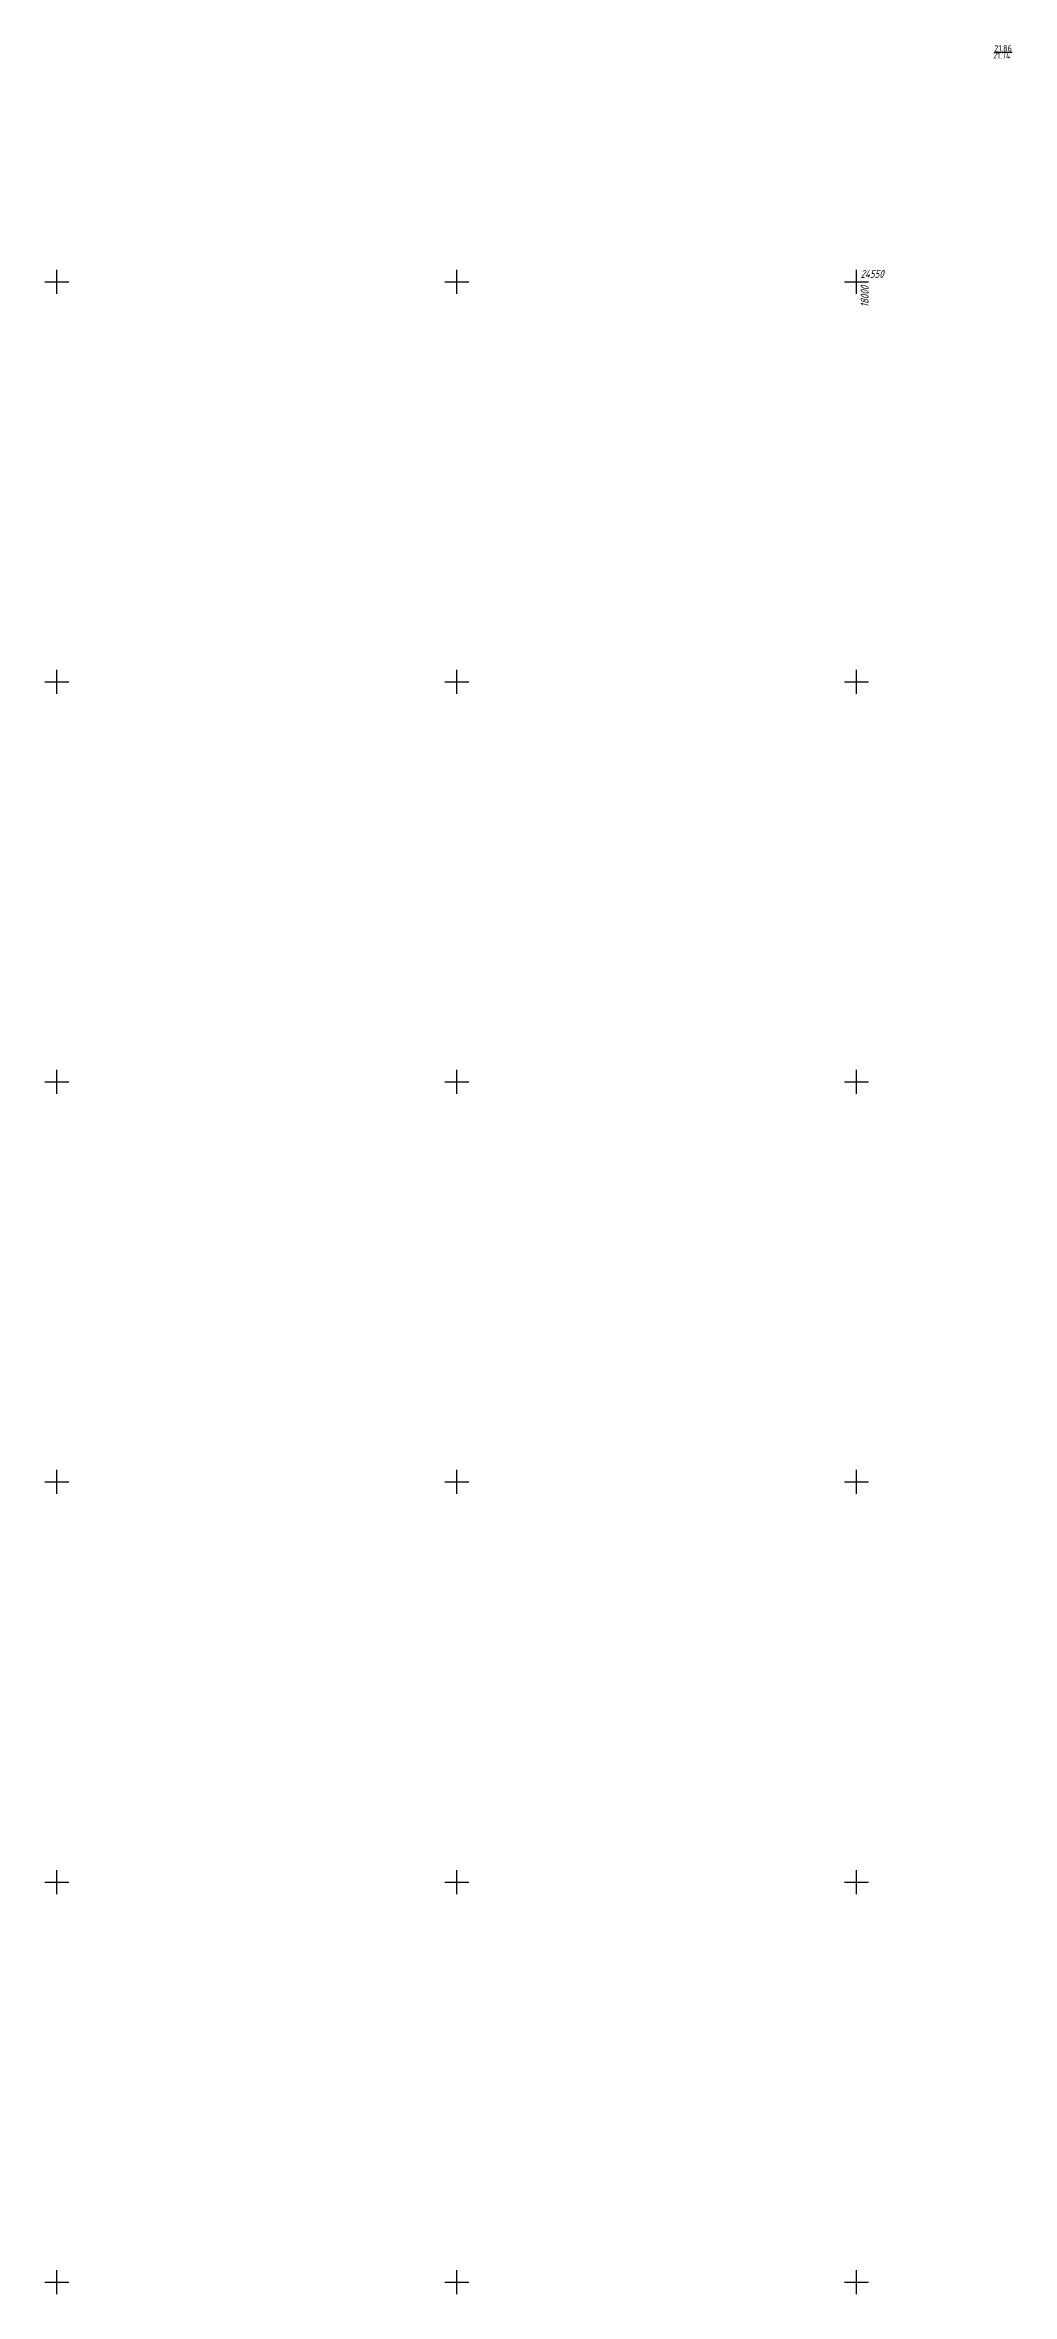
# Model space of a CAD drawing. Header units: metres. Extents: x 2491 to 4153, y 1142 to 2058.
# Drawn here: x 2490.5 to 2611.5, y 1304.8 to 1585.9 of the extents above; entities that cross this region are included whole.
import ezdxf
from ezdxf.enums import TextEntityAlignment as Align

# ---------------------------------------------------------------- set-up
doc = ezdxf.new("R2010")
doc.units = ezdxf.units.M
doc.layers.add('02_Сетка', color=7, linetype='Continuous', transparency=0.6)
doc.layers.add('61_Отметки высоты поверхности', color=7, linetype='Continuous', transparency=0.6)
doc.layers.add('Сетка', color=7, linetype='Continuous')
doc.styles.add('LIKE17', font='GOST_0.TTF')
doc.styles.get("Standard").update_dxf_attribs({"font": 'GOST_0.TTF'})

# ---------------------------------------------------------------- blocks, each defined once
blk = doc.blocks.new('g5_012')
at = {"color": 92}
for points in [[(-1.5, 0), (1.5, 0)], [(0, -1.5), (0, 1.5)]]:
    blk.add_lwpolyline(points, dxfattribs=at)

msp = doc.modelspace()

# ---------------------------------------------------------------- linework, layer by layer
at = {"layer": '61_Отметки высоты поверхности', "flags": 128}
msp.add_lwpolyline([(2609.22, 1584.96), (2611.46, 1584.95)], dxfattribs=at)

# ---------------------------------------------------------------- block references
at = {"layer": '02_Сетка', "color": 92, "linetype": 'Continuous', "lineweight": 15, "ltscale": 0.5}
for p in [(2492.03, 1556.26), (2542.03, 1556.26), (2592.03, 1556.26), (2492.03, 1506.26), (2542.03, 1506.26), (2592.03, 1506.26), (2492.03, 1456.26), (2542.03, 1456.26), (2592.03, 1456.26), (2492.03, 1406.26), (2542.03, 1406.26), (2592.03, 1406.26), (2492.03, 1356.26), (2542.03, 1356.26), (2592.03, 1356.26), (2492.03, 1306.26), (2542.03, 1306.26), (2592.03, 1306.26)]:
    msp.add_blockref('g5_012', p, dxfattribs=at)

# ---------------------------------------------------------------- texts
at = {"layer": '61_Отметки высоты поверхности', "color": 7, "linetype": 'Continuous', "lineweight": 15, "ltscale": 0.5, "style": 'LIKE17'}
for s, p in [('21.86', (2609.25, 1585.06)), ('21.74', (2609.1, 1584.14))]:
    msp.add_text(s, height=0.8, dxfattribs=at).set_placement(p)
at = {"layer": 'Сетка', "color": 3, "oblique": 15}
msp.add_text('24550', height=1, dxfattribs=at).set_placement((2592.53, 1556.76))
msp.add_text('18000', height=1, rotation=90, dxfattribs=at).set_placement((2592.53, 1555.76), align=Align.TOP_RIGHT)

doc.saveas('drawing.dxf')
